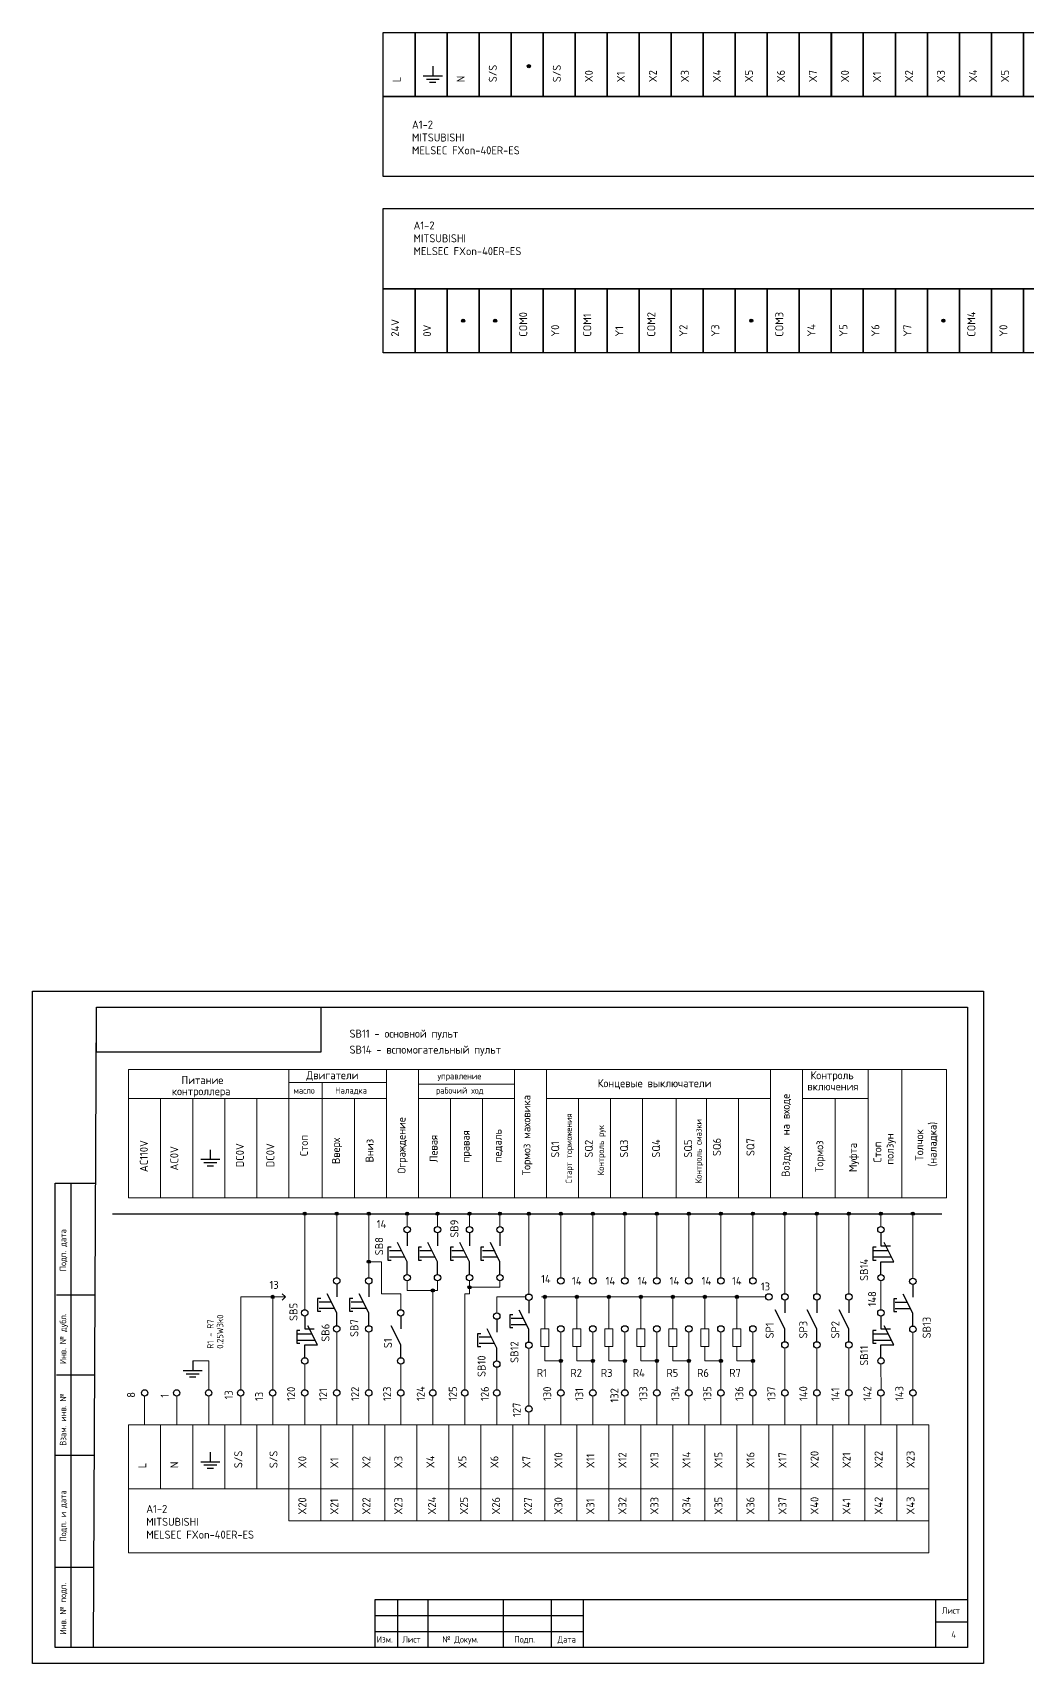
# Model space of a CAD drawing. Extents: x 1674 to 4134, y 3039 to 4124.
# Drawn here: x 2651 to 2962, y 3614 to 4124 of the extents above; entities that cross this region are included whole.
import ezdxf

# ---------------------------------------------------------------- set-up
doc = ezdxf.new("R2010")
doc.units = 0
doc.linetypes.add('DASHED', pattern=[19.05, 12.7, -6.35])
doc.layers.get('0').update_dxf_attribs({"linetype": 'CONTINUOUS'})
for name, color, linetype, lineweight in [('Аппаратура', 7, 'CONTINUOUS', 20), ('Маркировка', 7, 'CONTINUOUS', 25), ('Рамки', 7, 'CONTINUOUS', 25)]:
    doc.layers.add(name, color=color, linetype=linetype, lineweight=lineweight)
doc.styles.get("Standard").update_dxf_attribs({"font": 'Standard'})

msp = doc.modelspace()

# ---------------------------------------------------------------- hatches: boundary and pattern name
h = msp.add_hatch(color=256)
edge = h.paths.add_edge_path(flags=0)
edge.add_arc((2806, 4113.5), 0.5, 0, 180)
edge.add_arc((2806, 4113.5), 0.5, 180, 0)
h = msp.add_hatch(color=256)
edge = h.paths.add_edge_path(flags=0)
edge.add_arc((2785.5, 4034), 0.5, 0, 180)
edge.add_arc((2785.5, 4034), 0.5, 180, 0)
h = msp.add_hatch(color=256)
edge = h.paths.add_edge_path(flags=0)
edge.add_arc((2795.5, 4034), 0.5, 0, 180)
edge.add_arc((2795.5, 4034), 0.5, 180, 0)
h = msp.add_hatch(color=256)
edge = h.paths.add_edge_path(flags=0)
edge.add_arc((2875.5, 4034), 0.5, 0, 180)
edge.add_arc((2875.5, 4034), 0.5, 180, 0)
h = msp.add_hatch(color=256)
edge = h.paths.add_edge_path(flags=0)
edge.add_arc((2935.5, 4034), 0.5, 0, 180)
edge.add_arc((2935.5, 4034), 0.5, 180, 0)
h = msp.add_hatch(color=256)
edge = h.paths.add_edge_path(flags=0)
edge.add_arc((2736, 3755), 0.5, 0, 180)
edge.add_arc((2736, 3755), 0.5, 180, 0)
h = msp.add_hatch(color=256)
edge = h.paths.add_edge_path(flags=0)
edge.add_arc((2746, 3755), 0.5, 0, 180)
edge.add_arc((2746, 3755), 0.5, 180, 0)
h = msp.add_hatch(color=256)
edge = h.paths.add_edge_path(flags=0)
edge.add_arc((2756, 3755), 0.5, 0, 180)
edge.add_arc((2756, 3755), 0.5, 180, 0)
h = msp.add_hatch(color=256)
edge = h.paths.add_edge_path(flags=0)
edge.add_arc((2768, 3755), 0.5, 0, 180)
edge.add_arc((2768, 3755), 0.5, 180, 0)
h = msp.add_hatch(color=256)
edge = h.paths.add_edge_path(flags=0)
edge.add_arc((2777.5, 3755), 0.5, 0, 180)
edge.add_arc((2777.5, 3755), 0.5, 180, 0)
h = msp.add_hatch(color=256)
edge = h.paths.add_edge_path(flags=0)
edge.add_arc((2787.5, 3755), 0.5, 0, 180)
edge.add_arc((2787.5, 3755), 0.5, 180, 0)
h = msp.add_hatch(color=256)
edge = h.paths.add_edge_path(flags=0)
edge.add_arc((2797, 3755), 0.5, 0, 180)
edge.add_arc((2797, 3755), 0.5, 180, 0)
h = msp.add_hatch(color=256)
edge = h.paths.add_edge_path(flags=0)
edge.add_arc((2806, 3755), 0.5, 0, 180)
edge.add_arc((2806, 3755), 0.5, 180, 0)
h = msp.add_hatch(color=256)
edge = h.paths.add_edge_path(flags=0)
edge.add_arc((2816, 3755), 0.5, 0, 180)
edge.add_arc((2816, 3755), 0.5, 180, 0)
h = msp.add_hatch(color=256)
edge = h.paths.add_edge_path(flags=0)
edge.add_arc((2826, 3755), 0.5, 0, 180)
edge.add_arc((2826, 3755), 0.5, 180, 0)
h = msp.add_hatch(color=256)
edge = h.paths.add_edge_path(flags=0)
edge.add_arc((2836, 3755), 0.5, 0, 180)
edge.add_arc((2836, 3755), 0.5, 180, 0)
h = msp.add_hatch(color=256)
edge = h.paths.add_edge_path(flags=0)
edge.add_arc((2846, 3755), 0.5, 0, 180)
edge.add_arc((2846, 3755), 0.5, 180, 0)
h = msp.add_hatch(color=256)
edge = h.paths.add_edge_path(flags=0)
edge.add_arc((2856, 3755), 0.5, 0, 180)
edge.add_arc((2856, 3755), 0.5, 180, 0)
h = msp.add_hatch(color=256)
edge = h.paths.add_edge_path(flags=0)
edge.add_arc((2866, 3755), 0.5, 0, 180)
edge.add_arc((2866, 3755), 0.5, 180, 0)
h = msp.add_hatch(color=256)
edge = h.paths.add_edge_path(flags=0)
edge.add_arc((2876, 3755), 0.5, 0, 180)
edge.add_arc((2876, 3755), 0.5, 180, 0)
h = msp.add_hatch(color=256)
edge = h.paths.add_edge_path(flags=0)
edge.add_arc((2886, 3755), 0.5, 0, 180)
edge.add_arc((2886, 3755), 0.5, 180, 0)
h = msp.add_hatch(color=256)
edge = h.paths.add_edge_path(flags=0)
edge.add_arc((2896, 3755), 0.5, 0, 180)
edge.add_arc((2896, 3755), 0.5, 180, 0)
h = msp.add_hatch(color=256)
edge = h.paths.add_edge_path(flags=0)
edge.add_arc((2906, 3755), 0.5, 0, 180)
edge.add_arc((2906, 3755), 0.5, 180, 0)
h = msp.add_hatch(color=256)
edge = h.paths.add_edge_path(flags=0)
edge.add_arc((2916, 3755), 0.5, 0, 180)
edge.add_arc((2916, 3755), 0.5, 180, 0)
h = msp.add_hatch(color=256)
edge = h.paths.add_edge_path(flags=0)
edge.add_arc((2925.94, 3755), 0.5, 0, 180)
edge.add_arc((2925.94, 3755), 0.5, 180, 0)
h = msp.add_hatch(color=256)
edge = h.paths.add_edge_path(flags=0)
edge.add_arc((2756, 3740), 0.5, 0, 180)
edge.add_arc((2756, 3740), 0.5, 180, 0)
h = msp.add_hatch(color=256)
edge = h.paths.add_edge_path(flags=0)
edge.add_arc((2776, 3731), 0.5, 0, 180)
edge.add_arc((2776, 3731), 0.5, 180, 0)
h = msp.add_hatch(color=256)
edge = h.paths.add_edge_path(flags=0)
edge.add_arc((2787.5, 3732), 0.5, 0, 180)
edge.add_arc((2787.5, 3732), 0.5, 180, 0)
h = msp.add_hatch(color=256)
edge = h.paths.add_edge_path(flags=0)
edge.add_arc((2726, 3729), 0.5, 0, 180)
edge.add_arc((2726, 3729), 0.5, 180, 0)
h = msp.add_hatch(color=256)
edge = h.paths.add_edge_path(flags=0)
edge.add_arc((2811, 3729), 0.5, 0, 180)
edge.add_arc((2811, 3729), 0.5, 180, 0)
h = msp.add_hatch(color=256)
edge = h.paths.add_edge_path(flags=0)
edge.add_arc((2821, 3729), 0.5, 0, 180)
edge.add_arc((2821, 3729), 0.5, 180, 0)
h = msp.add_hatch(color=256)
edge = h.paths.add_edge_path(flags=0)
edge.add_arc((2831, 3729), 0.5, 0, 180)
edge.add_arc((2831, 3729), 0.5, 180, 0)
h = msp.add_hatch(color=256)
edge = h.paths.add_edge_path(flags=0)
edge.add_arc((2841, 3729), 0.5, 0, 180)
edge.add_arc((2841, 3729), 0.5, 180, 0)
h = msp.add_hatch(color=256)
edge = h.paths.add_edge_path(flags=0)
edge.add_arc((2851, 3729), 0.5, 0, 180)
edge.add_arc((2851, 3729), 0.5, 180, 0)
h = msp.add_hatch(color=256)
edge = h.paths.add_edge_path(flags=0)
edge.add_arc((2861, 3729), 0.5, 0, 180)
edge.add_arc((2861, 3729), 0.5, 180, 0)
h = msp.add_hatch(color=256)
edge = h.paths.add_edge_path(flags=0)
edge.add_arc((2871, 3729), 0.5, 0, 180)
edge.add_arc((2871, 3729), 0.5, 180, 0)
h = msp.add_hatch(color=256)
edge = h.paths.add_edge_path(flags=0)
edge.add_arc((2816, 3709), 0.5, 0, 180)
edge.add_arc((2816, 3709), 0.5, 180, 0)
h = msp.add_hatch(color=256)
edge = h.paths.add_edge_path(flags=0)
edge.add_arc((2826, 3709), 0.5, 0, 180)
edge.add_arc((2826, 3709), 0.5, 180, 0)
h = msp.add_hatch(color=256)
edge = h.paths.add_edge_path(flags=0)
edge.add_arc((2836, 3709), 0.5, 0, 180)
edge.add_arc((2836, 3709), 0.5, 180, 0)
h = msp.add_hatch(color=256)
edge = h.paths.add_edge_path(flags=0)
edge.add_arc((2846, 3709), 0.5, 0, 180)
edge.add_arc((2846, 3709), 0.5, 180, 0)
h = msp.add_hatch(color=256)
edge = h.paths.add_edge_path(flags=0)
edge.add_arc((2856, 3709), 0.5, 0, 180)
edge.add_arc((2856, 3709), 0.5, 180, 0)
h = msp.add_hatch(color=256)
edge = h.paths.add_edge_path(flags=0)
edge.add_arc((2866, 3709), 0.5, 0, 180)
edge.add_arc((2866, 3709), 0.5, 180, 0)
h = msp.add_hatch(color=256)
edge = h.paths.add_edge_path(flags=0)
edge.add_arc((2876, 3709), 0.5, 0, 180)
edge.add_arc((2876, 3709), 0.5, 180, 0)

# ---------------------------------------------------------------- linework, layer by layer
at = {"lineweight": 40}
msp.add_line((2900.5, 4124), (2900.5, 4104), dxfattribs=at)
for p, q in [((2776, 4113.5), (2776, 4110.5)), ((2773, 4110.5), (2779, 4110.5)), ((2774, 4109.5), (2778, 4109.5)), ((2775, 4108.5), (2777, 4108.5)), ((2703.5, 3772), (2709.5, 3772)), ((2704.5, 3771), (2708.5, 3771)), ((2706.5, 3775), (2706.5, 3772)), ((2705.5, 3770), (2707.5, 3770)), ((2676, 3755), (2935, 3755)), ((2768, 3740), (2765, 3746)), ((2768, 3749), (2768, 3745)), ((2777.5, 3740), (2774.5, 3746)), ((2777.5, 3749), (2777.5, 3745)), ((2787.5, 3740), (2784.5, 3746)), ((2787.5, 3749), (2787.5, 3745)), ((2797, 3740), (2794, 3746)), ((2797, 3749), (2797, 3745)), ((2916, 3749), (2916, 3745)), ((2916, 3745), (2919, 3745)), ((2920, 3740), (2917, 3746)), ((2763, 3744.5), (2762, 3744.5)), ((2762, 3744.5), (2762, 3740.5)), ((2762, 3740.5), (2763, 3740.5)), ((2768, 3736), (2768, 3740)), ((2772.5, 3744.5), (2771.5, 3744.5)), ((2771.5, 3744.5), (2771.5, 3740.5)), ((2771.5, 3740.5), (2772.5, 3740.5)), ((2777.5, 3736), (2777.5, 3740)), ((2781.5, 3744.5), (2781.5, 3740.5)), ((2782.5, 3744.5), (2781.5, 3744.5)), ((2781.5, 3740.5), (2782.5, 3740.5)), ((2787.5, 3736), (2787.5, 3740)), ((2792, 3744.5), (2791, 3744.5)), ((2791, 3744.5), (2791, 3740.5)), ((2791, 3740.5), (2792, 3740.5)), ((2797, 3736), (2797, 3740)), ((2914.5, 3744.5), (2913.5, 3744.5)), ((2913.5, 3744.5), (2913.5, 3740.5)), ((2913.5, 3740.5), (2914.5, 3740.5)), ((2916, 3736), (2916, 3740)), ((2916, 3740), (2920, 3740)), ((2746, 3724), (2743, 3730)), ((2746, 3733), (2746, 3729)), ((2756, 3724), (2753, 3730)), ((2756, 3733), (2756, 3729)), ((2925.98, 3723.89), (2922.98, 3729.89)), ((2925.98, 3732.89), (2925.98, 3728.89)), ((2741, 3728.5), (2740, 3728.5)), ((2740, 3728.5), (2740, 3724.5)), ((2740, 3724.5), (2741, 3724.5)), ((2750, 3728.5), (2750, 3724.5)), ((2751, 3728.5), (2750, 3728.5)), ((2750, 3724.5), (2751, 3724.5)), ((2806.03, 3718.9), (2803.03, 3724.9)), ((2806.03, 3727.9), (2806.03, 3723.9)), ((2886, 3719), (2883, 3725)), ((2886, 3728), (2886, 3724)), ((2896, 3719), (2893, 3725)), ((2896, 3728), (2896, 3724)), ((2906, 3719), (2903, 3725)), ((2906, 3728), (2906, 3724)), ((2920.98, 3728.39), (2919.98, 3728.39)), ((2919.98, 3728.39), (2919.98, 3724.39)), ((2736, 3723), (2736, 3719)), ((2740, 3714), (2737, 3720)), ((2746, 3720), (2746, 3724)), ((2756, 3720), (2756, 3724)), ((2765.98, 3714), (2762.98, 3720)), ((2765.98, 3723), (2765.98, 3719)), ((2796, 3722), (2796, 3718)), ((2801.03, 3723.4), (2800.03, 3723.4)), ((2800.03, 3723.4), (2800.03, 3719.4)), ((2800.03, 3719.4), (2801.03, 3719.4)), ((2916, 3723), (2916, 3719)), ((2920, 3714), (2917, 3720)), ((2919.98, 3724.39), (2920.98, 3724.39)), ((2925.98, 3719.89), (2925.98, 3723.89)), ((2734.5, 3718.5), (2733.5, 3718.5)), ((2733.5, 3718.5), (2733.5, 3714.5)), ((2733.5, 3714.5), (2734.5, 3714.5)), ((2736, 3719), (2739, 3719)), ((2790, 3717.5), (2790, 3713.5)), ((2791, 3717.5), (2790, 3717.5)), ((2796, 3713), (2793, 3719)), ((2806.03, 3714.9), (2806.03, 3718.9)), ((2886, 3715), (2886, 3719)), ((2896, 3715), (2896, 3719)), ((2906, 3715), (2906, 3719)), ((2914.5, 3718.5), (2913.5, 3718.5)), ((2913.5, 3718.5), (2913.5, 3714.5)), ((2913.5, 3714.5), (2914.5, 3714.5)), ((2916, 3719), (2919, 3719)), ((2736, 3710), (2736, 3714)), ((2736, 3714), (2740, 3714)), ((2765.98, 3710), (2765.98, 3714)), ((2790, 3713.5), (2791, 3713.5)), ((2796, 3709), (2796, 3713)), ((2916, 3710), (2916, 3714)), ((2916, 3714), (2920, 3714)), ((2698, 3706), (2704, 3706)), ((2699, 3705), (2703, 3705)), ((2701, 3709), (2701, 3706)), ((2700, 3704), (2702, 3704)), ((2706.5, 3680.5), (2706.5, 3677.5)), ((2703.5, 3677.5), (2709.5, 3677.5)), ((2704.5, 3676.5), (2708.5, 3676.5)), ((2705.5, 3675.5), (2707.5, 3675.5))]:
    msp.add_line(p, q)
at = {"linetype": 'DASHED'}
for p, q in [((2762.5, 3743.5), (2766.25, 3743.5)), ((2762.5, 3741.5), (2767.25, 3741.5)), ((2772, 3743.5), (2775.75, 3743.5)), ((2772, 3741.5), (2776.75, 3741.5)), ((2782, 3743.5), (2785.75, 3743.5)), ((2782, 3741.5), (2786.75, 3741.5)), ((2791.5, 3743.5), (2795.25, 3743.5)), ((2791.5, 3741.5), (2796.25, 3741.5)), ((2913.5, 3743.5), (2918.25, 3743.5)), ((2913.5, 3741.5), (2919.25, 3741.5)), ((2740.5, 3727.5), (2744.25, 3727.5)), ((2740.5, 3725.5), (2745.25, 3725.5)), ((2750.5, 3727.5), (2754.25, 3727.5)), ((2750.5, 3725.5), (2755.25, 3725.5)), ((2920.48, 3727.39), (2924.23, 3727.39)), ((2920.48, 3725.39), (2925.23, 3725.39)), ((2800.53, 3722.4), (2804.28, 3722.4)), ((2800.53, 3720.4), (2805.28, 3720.4)), ((2733.5, 3717.5), (2738.25, 3717.5)), ((2733.5, 3715.5), (2739.25, 3715.5)), ((2790.5, 3716.5), (2794.25, 3716.5)), ((2790.5, 3714.5), (2795.25, 3714.5)), ((2913.5, 3717.5), (2918.25, 3717.5)), ((2913.5, 3715.5), (2919.25, 3715.5))]:
    msp.add_line(p, q, dxfattribs=at)
for points in [[(2760.5, 4124), (2770.5, 4124), (2770.5, 4104), (2760.5, 4104)], [(2770.5, 4124), (2780.5, 4124), (2780.5, 4104), (2770.5, 4104)], [(2780.5, 4124), (2790.5, 4124), (2790.5, 4104), (2780.5, 4104)], [(2790.5, 4124), (2800.5, 4124), (2800.5, 4104), (2790.5, 4104)], [(2800.5, 4124), (2810.5, 4124), (2810.5, 4104), (2800.5, 4104)], [(2810.5, 4124), (2820.5, 4124), (2820.5, 4104), (2810.5, 4104)], [(2820.5, 4124), (2830.5, 4124), (2830.5, 4104), (2820.5, 4104)], [(2830.5, 4124), (2840.5, 4124), (2840.5, 4104), (2830.5, 4104)], [(2840.5, 4124), (2850.5, 4124), (2850.5, 4104), (2840.5, 4104)], [(2850.5, 4124), (2860.5, 4124), (2860.5, 4104), (2850.5, 4104)], [(2860.5, 4124), (2870.5, 4124), (2870.5, 4104), (2860.5, 4104)], [(2870.5, 4124), (2880.5, 4124), (2880.5, 4104), (2870.5, 4104)], [(2880.5, 4124), (2890.5, 4124), (2890.5, 4104), (2880.5, 4104)], [(2890.5, 4124), (2900.5, 4124), (2900.5, 4104), (2890.5, 4104)], [(2900.5, 4124), (2910.5, 4124), (2910.5, 4104), (2900.5, 4104)], [(2910.5, 4124), (2920.5, 4124), (2920.5, 4104), (2910.5, 4104)], [(2920.5, 4124), (2930.5, 4124), (2930.5, 4104), (2920.5, 4104)], [(2930.5, 4124), (2940.5, 4124), (2940.5, 4104), (2930.5, 4104)], [(2940.5, 4124), (2950.5, 4124), (2950.5, 4104), (2940.5, 4104)], [(2950.5, 4124), (2960.5, 4124), (2960.5, 4104), (2950.5, 4104)], [(2960.5, 4124), (2970.5, 4124), (2970.5, 4104), (2960.5, 4104)], [(2760.5, 4104), (3060.5, 4104), (3060.5, 4079), (2760.5, 4079)], [(3060.5, 4044), (2760.5, 4044), (2760.5, 4069), (3060.5, 4069)], [(2770.5, 4024), (2760.5, 4024), (2760.5, 4044), (2770.5, 4044)], [(2780.5, 4024), (2770.5, 4024), (2770.5, 4044), (2780.5, 4044)], [(2790.5, 4024), (2780.5, 4024), (2780.5, 4044), (2790.5, 4044)], [(2800.5, 4024), (2790.5, 4024), (2790.5, 4044), (2800.5, 4044)], [(2810.5, 4024), (2800.5, 4024), (2800.5, 4044), (2810.5, 4044)], [(2820.5, 4024), (2810.5, 4024), (2810.5, 4044), (2820.5, 4044)], [(2830.5, 4024), (2820.5, 4024), (2820.5, 4044), (2830.5, 4044)], [(2840.5, 4024), (2830.5, 4024), (2830.5, 4044), (2840.5, 4044)], [(2850.5, 4024), (2840.5, 4024), (2840.5, 4044), (2850.5, 4044)], [(2860.5, 4024), (2850.5, 4024), (2850.5, 4044), (2860.5, 4044)], [(2870.5, 4024), (2860.5, 4024), (2860.5, 4044), (2870.5, 4044)], [(2880.5, 4024), (2870.5, 4024), (2870.5, 4044), (2880.5, 4044)], [(2890.5, 4024), (2880.5, 4024), (2880.5, 4044), (2890.5, 4044)], [(2900.5, 4024), (2890.5, 4024), (2890.5, 4044), (2900.5, 4044)], [(2910.5, 4024), (2900.5, 4024), (2900.5, 4044), (2910.5, 4044)], [(2920.5, 4024), (2910.5, 4024), (2910.5, 4044), (2920.5, 4044)], [(2930.5, 4024), (2920.5, 4024), (2920.5, 4044), (2930.5, 4044)], [(2940.5, 4024), (2930.5, 4024), (2930.5, 4044), (2940.5, 4044)], [(2950.5, 4024), (2940.5, 4024), (2940.5, 4044), (2950.5, 4044)], [(2960.5, 4024), (2950.5, 4024), (2950.5, 4044), (2960.5, 4044)], [(2970.5, 4024), (2960.5, 4024), (2960.5, 4044), (2970.5, 4044)]]:
    msp.add_lwpolyline(points, close=True)
for centre, radius in [((2806, 4113.5), 0.5), ((2785.5, 4034), 0.5), ((2795.5, 4034), 0.5), ((2875.5, 4034), 0.5), ((2935.5, 4034), 0.5), ((2736, 3755), 0.5), ((2746, 3755), 0.5), ((2756, 3755), 0.5), ((2768, 3755), 0.5), ((2777.5, 3755), 0.5), ((2787.5, 3755), 0.5), ((2797, 3755), 0.5), ((2806, 3755), 0.5), ((2816, 3755), 0.5), ((2826, 3755), 0.5), ((2836, 3755), 0.5), ((2846, 3755), 0.5), ((2856, 3755), 0.5), ((2866, 3755), 0.5), ((2876, 3755), 0.5), ((2886, 3755), 0.5), ((2896, 3755), 0.5), ((2906, 3755), 0.5), ((2916, 3755), 0.5), ((2925.94, 3755), 0.5), ((2768, 3750), 1), ((2777.5, 3750), 1), ((2787.5, 3750), 1), ((2797, 3750), 1), ((2916, 3750), 1), ((2756, 3740), 0.5), ((2746, 3734), 1), ((2756, 3734), 1), ((2768, 3735), 1), ((2777.5, 3735), 1), ((2787.5, 3735), 1), ((2797, 3735), 1), ((2816, 3734), 1), ((2826, 3734), 1), ((2836, 3734), 1), ((2846, 3734), 1), ((2856, 3734), 1), ((2866, 3734), 1), ((2876, 3734), 1), ((2916.02, 3735), 1), ((2925.97, 3733.86), 1), ((2776, 3731), 0.5), ((2787.5, 3732), 0.5), ((2806.03, 3728.9), 1), ((2881, 3729), 1), ((2886, 3729), 1), ((2896, 3729), 1), ((2906, 3729), 1), ((2726, 3729), 0.5), ((2736, 3724), 1), ((2765.98, 3724), 1), ((2811, 3729), 0.5), ((2821, 3729), 0.5), ((2831, 3729), 0.5), ((2841, 3729), 0.5), ((2851, 3729), 0.5), ((2861, 3729), 0.5), ((2871, 3729), 0.5), ((2916, 3724), 1), ((2746, 3719), 1), ((2756, 3719), 1), ((2796, 3723), 1), ((2816, 3719), 1), ((2826, 3719), 1), ((2836, 3719), 1), ((2846, 3719), 1), ((2856, 3719), 1), ((2866, 3719), 1), ((2876, 3719), 1), ((2925.98, 3718.89), 1), ((2806.03, 3713.9), 1), ((2886, 3714), 1), ((2896, 3714), 1), ((2906, 3714), 1), ((2736.02, 3709), 1), ((2766, 3709), 1), ((2816, 3709), 0.5), ((2826, 3709), 0.5), ((2836, 3709), 0.5), ((2846, 3709), 0.5), ((2856, 3709), 0.5), ((2866, 3709), 0.5), ((2876, 3709), 0.5), ((2916.02, 3709), 1), ((2796, 3708), 1), ((2686, 3699), 1), ((2696, 3699), 1), ((2706, 3699), 1), ((2716, 3699), 1), ((2726, 3699), 1), ((2736, 3699), 1), ((2746, 3699), 1), ((2756, 3699), 1), ((2766, 3699), 1), ((2776, 3699), 1), ((2786, 3699), 1), ((2796, 3699), 1), ((2816, 3699), 1), ((2826, 3699), 1), ((2836, 3699), 1), ((2846, 3699), 1), ((2856, 3699), 1), ((2866, 3699), 1), ((2876, 3699), 1), ((2886, 3699), 1), ((2896, 3699), 1), ((2906, 3699), 1), ((2916, 3699), 1), ((2926, 3699), 1), ((2806, 3694), 1)]:
    msp.add_circle(centre, radius)
at = {"layer": 'Аппаратура'}
for p, q in [((2681, 3760), (2681, 3800)), ((2681, 3800), (2936.5, 3800)), ((2681, 3760), (2681, 3800)), ((2731, 3760), (2731, 3800)), ((2731, 3796), (2761.5, 3796)), ((2741.5, 3760), (2741.5, 3796)), ((2761.5, 3760), (2761.5, 3800)), ((2771.5, 3760), (2771.5, 3800)), ((2801.5, 3760), (2801.5, 3800)), ((2811.5, 3760), (2811.5, 3800)), ((2881.5, 3760), (2881.5, 3800)), ((2891.5, 3760), (2891.5, 3800)), ((2912, 3760), (2912, 3800)), ((2922.5, 3760), (2922.5, 3800)), ((2936.5, 3760), (2936.5, 3800)), ((2681, 3791), (2761.5, 3791)), ((2691, 3760), (2691, 3791)), ((2701, 3760), (2701, 3791)), ((2711, 3760), (2711, 3791)), ((2721, 3760), (2721, 3791)), ((2751.5, 3760), (2751.5, 3791)), ((2771.5, 3795.5), (2801.5, 3795.5)), ((2771.5, 3791), (2801.5, 3791)), ((2781.5, 3760), (2781.5, 3791)), ((2791.5, 3760), (2791.5, 3791)), ((2811.5, 3791), (2881.5, 3791)), ((2821.5, 3760), (2821.5, 3791)), ((2831.5, 3760), (2831.5, 3791)), ((2841.5, 3760), (2841.5, 3791)), ((2852, 3760), (2852, 3791)), ((2861.5, 3760), (2861.5, 3791)), ((2871.5, 3760), (2871.5, 3791)), ((2891.5, 3791), (2912, 3791)), ((2901.75, 3760), (2901.75, 3791)), ((2681, 3760), (2936.5, 3760)), ((2736, 3725), (2736, 3754.5)), ((2746, 3735), (2746, 3754.5)), ((2756, 3735), (2756, 3755)), ((2768, 3751), (2768, 3755)), ((2777.5, 3751), (2777.5, 3755)), ((2787.5, 3751), (2787.5, 3755)), ((2797, 3751), (2797, 3755)), ((2806, 3729.89), (2806, 3754.5)), ((2816, 3735), (2816, 3754.5)), ((2826, 3735), (2826, 3754.5)), ((2836, 3735), (2836, 3754.5)), ((2846, 3735), (2846, 3754.5)), ((2856, 3735), (2856, 3754.5)), ((2866, 3735), (2866, 3754.5)), ((2876, 3735), (2876, 3754.5)), ((2886, 3730), (2886, 3754.5)), ((2896, 3730), (2896, 3754.5)), ((2906, 3730), (2906, 3754.5)), ((2916, 3751), (2916, 3755)), ((2925.94, 3734.89), (2925.94, 3755)), ((2760, 3740), (2756, 3740)), ((2760, 3730), (2760, 3740)), ((2730, 3729), (2729, 3730)), ((2766, 3730), (2760, 3730)), ((2766, 3725), (2766, 3730)), ((2768, 3734), (2768, 3731)), ((2768, 3731), (2777.5, 3731)), ((2776, 3731), (2776, 3700)), ((2777.5, 3731), (2777.5, 3734)), ((2786, 3700), (2786, 3730)), ((2786, 3730), (2787.5, 3730)), ((2787.5, 3730), (2787.5, 3734)), ((2787.5, 3732), (2797, 3732)), ((2797, 3732), (2797, 3734)), ((2916, 3725), (2916.01, 3734)), ((2716, 3729), (2730, 3729)), ((2716, 3700), (2716, 3729)), ((2726, 3700), (2726, 3729)), ((2730, 3729), (2729, 3728)), ((2729, 3728), (2729, 3728)), ((2796, 3724), (2796, 3729)), ((2796, 3729), (2796, 3729)), ((2796, 3729), (2805.04, 3729)), ((2810, 3729), (2880, 3729)), ((2810.97, 3719), (2811, 3729)), ((2820.97, 3719), (2821, 3729)), ((2830.97, 3719), (2831, 3729)), ((2840.97, 3719), (2841, 3729)), ((2850.97, 3719), (2851, 3729)), ((2860.97, 3719), (2861, 3729)), ((2870.97, 3719), (2871, 3729)), ((2746, 3718), (2746, 3700)), ((2756, 3718), (2756, 3700)), ((2816, 3718), (2816, 3700)), ((2826, 3718), (2826, 3700)), ((2836, 3718), (2836, 3700)), ((2846, 3718), (2846, 3700)), ((2856, 3718), (2856, 3700)), ((2866, 3718), (2866, 3700)), ((2876, 3718), (2876, 3700)), ((2925.94, 3700), (2925.97, 3717.89)), ((2806, 3695), (2806.03, 3712.9)), ((2810.97, 3713.5), (2810.97, 3709)), ((2820.97, 3713.5), (2820.97, 3709)), ((2830.97, 3713.5), (2830.97, 3709)), ((2840.97, 3713.5), (2840.97, 3709)), ((2850.97, 3713.5), (2850.97, 3709)), ((2860.97, 3713.5), (2860.97, 3709)), ((2870.97, 3713.5), (2870.97, 3709)), ((2886, 3713), (2886, 3700)), ((2896, 3713), (2896, 3700)), ((2906, 3713), (2906, 3700)), ((2706, 3709), (2701, 3709)), ((2706, 3700), (2706, 3709)), ((2736.02, 3708), (2736.05, 3699.89)), ((2766, 3700), (2766, 3708)), ((2796, 3707), (2796, 3700)), ((2810.97, 3709), (2816, 3709)), ((2820.97, 3709), (2826, 3709)), ((2830.97, 3709), (2836, 3709)), ((2840.97, 3709), (2846, 3709)), ((2850.97, 3709), (2856, 3709)), ((2860.97, 3709), (2866, 3709)), ((2870.97, 3709), (2876, 3709)), ((2916, 3708), (2916.05, 3699.89)), ((2686, 3689), (2686, 3698)), ((2696, 3689), (2696, 3698)), ((2706, 3689), (2706, 3698)), ((2716, 3689), (2716, 3698)), ((2726, 3689), (2726, 3698)), ((2736, 3689), (2736, 3698)), ((2746, 3689), (2746, 3698)), ((2756, 3689), (2756, 3698)), ((2766, 3689), (2766, 3698)), ((2776, 3689), (2776, 3698)), ((2786, 3689), (2786, 3698)), ((2796, 3689), (2796, 3698)), ((2806, 3695), (2806, 3698)), ((2806, 3695), (2806, 3698)), ((2816, 3689), (2816, 3698)), ((2826, 3689), (2826, 3698)), ((2836, 3689), (2836, 3698)), ((2846, 3689), (2846, 3698)), ((2856, 3689), (2856, 3698)), ((2866, 3689), (2866, 3698)), ((2876, 3689), (2876, 3698)), ((2886, 3689), (2886, 3698)), ((2896, 3689), (2896, 3698)), ((2906, 3689), (2906, 3698)), ((2916, 3689), (2916, 3698)), ((2926, 3689), (2926, 3698)), ((2806, 3689), (2806, 3693))]:
    msp.add_line(p, q, dxfattribs=at)
for points in [[(2809.72, 3719), (2812.22, 3719), (2812.22, 3713.5), (2809.72, 3713.5)], [(2819.72, 3719), (2822.22, 3719), (2822.22, 3713.5), (2819.72, 3713.5)], [(2829.72, 3719), (2832.22, 3719), (2832.22, 3713.5), (2829.72, 3713.5)], [(2839.72, 3719), (2842.22, 3719), (2842.22, 3713.5), (2839.72, 3713.5)], [(2849.72, 3719), (2852.22, 3719), (2852.22, 3713.5), (2849.72, 3713.5)], [(2859.72, 3719), (2862.22, 3719), (2862.22, 3713.5), (2859.72, 3713.5)], [(2869.72, 3719), (2872.22, 3719), (2872.22, 3713.5), (2869.72, 3713.5)], [(2681, 3669), (2691, 3669), (2691, 3689), (2681, 3689)], [(2691, 3669), (2701, 3669), (2701, 3689), (2691, 3689)], [(2701, 3669), (2711, 3669), (2711, 3689), (2701, 3689)], [(2711, 3669), (2721, 3669), (2721, 3689), (2711, 3689)], [(2721, 3669), (2731, 3669), (2731, 3689), (2721, 3689)], [(2731, 3669), (2741, 3669), (2741, 3689), (2731, 3689)], [(2741, 3669), (2751, 3669), (2751, 3689), (2741, 3689)], [(2751, 3669), (2761, 3669), (2761, 3689), (2751, 3689)], [(2761, 3669), (2771, 3669), (2771, 3689), (2761, 3689)], [(2771, 3669), (2781, 3669), (2781, 3689), (2771, 3689)], [(2781, 3669), (2791, 3669), (2791, 3689), (2781, 3689)], [(2791, 3669), (2801, 3669), (2801, 3689), (2791, 3689)], [(2801, 3669), (2811, 3669), (2811, 3689), (2801, 3689)], [(2811, 3669), (2821, 3669), (2821, 3689), (2811, 3689)], [(2821, 3669), (2831, 3669), (2831, 3689), (2821, 3689)], [(2831, 3669), (2841, 3669), (2841, 3689), (2831, 3689)], [(2841, 3669), (2851, 3669), (2851, 3689), (2841, 3689)], [(2851, 3669), (2861, 3669), (2861, 3689), (2851, 3689)], [(2861, 3669), (2871, 3669), (2871, 3689), (2861, 3689)], [(2871, 3669), (2881, 3669), (2881, 3689), (2871, 3689)], [(2881, 3669), (2891, 3669), (2891, 3689), (2881, 3689)], [(2891, 3669), (2901, 3669), (2901, 3689), (2891, 3689)], [(2901, 3669), (2911, 3669), (2911, 3689), (2901, 3689)], [(2911, 3669), (2921, 3669), (2921, 3689), (2911, 3689)], [(2921, 3669), (2931, 3669), (2931, 3689), (2921, 3689)], [(2681, 3669), (2931, 3669), (2931, 3649), (2681, 3649)], [(2731, 3659), (2741, 3659), (2741, 3669), (2731, 3669)], [(2741, 3659), (2751, 3659), (2751, 3669), (2741, 3669)], [(2751, 3659), (2761, 3659), (2761, 3669), (2751, 3669)], [(2761, 3659), (2771, 3659), (2771, 3669), (2761, 3669)], [(2771, 3659), (2781, 3659), (2781, 3669), (2771, 3669)], [(2781, 3659), (2791, 3659), (2791, 3669), (2781, 3669)], [(2791, 3659), (2801, 3659), (2801, 3669), (2791, 3669)], [(2801, 3659), (2811, 3659), (2811, 3669), (2801, 3669)], [(2811, 3659), (2821, 3659), (2821, 3669), (2811, 3669)], [(2821, 3659), (2831, 3659), (2831, 3669), (2821, 3669)], [(2831, 3659), (2841, 3659), (2841, 3669), (2831, 3669)], [(2841, 3659), (2851, 3659), (2851, 3669), (2841, 3669)], [(2851, 3659), (2861, 3659), (2861, 3669), (2851, 3669)], [(2861, 3659), (2871, 3659), (2871, 3669), (2861, 3669)], [(2871, 3659), (2881, 3659), (2881, 3669), (2871, 3669)], [(2881, 3659), (2891, 3659), (2891, 3669), (2881, 3669)], [(2891, 3659), (2901, 3659), (2901, 3669), (2891, 3669)], [(2901, 3659), (2911, 3659), (2911, 3669), (2901, 3669)], [(2911, 3659), (2921, 3659), (2921, 3669), (2911, 3669)], [(2921, 3659), (2931, 3659), (2931, 3669), (2921, 3669)]]:
    msp.add_lwpolyline(points, close=True, dxfattribs=at)
at = {"layer": 'Рамки'}
for p, q in [((2670, 3619.5), (2671, 3819.5)), ((2671, 3819.5), (2943, 3819.5)), ((2943, 3819.5), (2943, 3619.5)), ((2658, 3619.5), (2658, 3764.5)), ((2658, 3764.5), (2670.72, 3764.5)), ((2663, 3619.5), (2663, 3764.5)), ((2670.42, 3729.5), (2658.42, 3729.5)), ((2670.42, 3704.5), (2658.42, 3704.5)), ((2670.3, 3679.5), (2658.3, 3679.5)), ((2670.12, 3644.5), (2658.12, 3644.5)), ((2670.12, 3644.5), (2658.12, 3644.5)), ((2670.12, 3644.5), (2658.12, 3644.5)), ((2765, 3634.5), (2765, 3619.5)), ((2774.5, 3634.5), (2774.5, 3619.5)), ((2798, 3634.5), (2798, 3619.5)), ((2813, 3634.5), (2813, 3619.5)), ((2933, 3634.5), (2933, 3619.5)), ((2758, 3629.5), (2823, 3629.5)), ((2758, 3624.5), (2823, 3624.5)), ((2933, 3627.5), (2943, 3627.5)), ((2670, 3619.5), (2658, 3619.5)), ((2943, 3619.5), (2670, 3619.5))]:
    msp.add_line(p, q, dxfattribs=at)
for points in [[(2651, 3824.5), (2948, 3824.5), (2948, 3614.5), (2651, 3614.5)], [(2671, 3819.5), (2741, 3819.5), (2741, 3805.5), (2671, 3805.5)], [(2758, 3634.5), (2823, 3634.5), (2823, 3619.5), (2758, 3619.5)], [(2758, 3619.5), (2758, 3634.5), (2943, 3634.5), (2943, 3619.5)]]:
    msp.add_lwpolyline(points, close=True, dxfattribs=at)

# ---------------------------------------------------------------- texts
for s, height, p in [('S/S', 2.5, (2796, 4108.5)), ('S/S', 2.5, (2816, 4108.5)), ('X0', 2.5, (2826, 4108.5)), ('X2', 2.5, (2846, 4108.5)), ('X3', 2.5, (2856, 4108.5)), ('X4', 2.5, (2866, 4108.5)), ('X5', 2.5, (2876, 4108.5)), ('X6', 2.5, (2886, 4108.5)), ('X7', 2.5, (2896, 4108.5)), ('X0', 2.5, (2906, 4108.5)), ('X2', 2.5, (2926, 4108.5)), ('X3', 2.5, (2936, 4108.5)), ('X4', 2.5, (2946, 4108.5)), ('X5', 2.5, (2956, 4108.5)), ('L', 2.5, (2766, 4108.5)), ('N', 2.5, (2786, 4108.5)), ('X1', 2.5, (2836, 4108.5)), ('X1', 2.5, (2916, 4108.5)), ('COM0', 2.5, (2805.5, 4029)), ('COM1', 2.5, (2825.5, 4029)), ('COM2', 2.5, (2845.5, 4029)), ('COM3', 2.5, (2885.5, 4029)), ('COM4', 2.5, (2945.5, 4029)), ('24V', 2.5, (2765.5, 4029)), ('0V', 2.5, (2775.5, 4029)), ('Y0', 2.5, (2815.5, 4029)), ('Y1', 2.5, (2835.5, 4029)), ('Y2', 2.5, (2855.5, 4029)), ('Y3', 2.5, (2865.5, 4029)), ('Y4', 2.5, (2895.5, 4029)), ('Y5', 2.5, (2905.5, 4029)), ('Y6', 2.5, (2915.5, 4029)), ('Y7', 2.5, (2925.5, 4029)), ('Y0', 2.5, (2955.5, 4029)), ('Тормоз маховика', 2.5, (2806.5, 3767)), ('на входе', 2.5, (2887.5, 3779.5)), ('Старт торможения', 2, (2819.5, 3764.5)), ('Ограждение', 2.5, (2767.5, 3767.5)), ('правая', 2.5, (2787.5, 3771)), ('педаль', 2.5, (2797.5, 3771)), ('Контроль рук', 2, (2829.5, 3767)), ('Контроль смазки', 2, (2860, 3764.5)), ('Толчок', 2.5, (2929.23, 3771.57)), ('(наладка)', 2.5, (2933.39, 3769.73)), ('AC110V', 2.5, (2687, 3768)), ('AC0V', 2.5, (2696.5, 3768.5)), ('DC0V', 2.5, (2717, 3769.5)), ('DC0V', 2.5, (2726.5, 3769.5)), ('Стоп', 2.5, (2737, 3773)), ('Вверх', 2.5, (2747, 3770.5)), ('Вниз', 2.5, (2757.5, 3771)), ('Левая', 2.5, (2777.5, 3771)), ('SQ1', 2.5, (2815.5, 3772.5)), ('SQ2', 2.5, (2826, 3772.5)), ('SQ3', 2.5, (2837, 3772.5)), ('SQ4', 2.5, (2847, 3772.5)), ('SQ5', 2.5, (2857, 3772.5)), ('SQ6', 2.5, (2866, 3773)), ('SQ7', 2.5, (2876.5, 3773)), ('Воздух', 2.5, (2887.5, 3766.5)), ('Тормоз', 2.5, (2898, 3768)), ('Муфта', 2.5, (2908.5, 3768)), ('Стоп', 2.5, (2916.16, 3770.96)), ('ползун', 2.5, (2919.96, 3770.32)), ('SB9', 2.5, (2784, 3747.5)), ('SB8', 2.5, (2760.5, 3742)), ('SB14', 2.5, (2912, 3734)), ('148', 2.5, (2914.5, 3726)), ('SB5', 2.5, (2733.74, 3721.5)), ('SB6', 2.5, (2743.74, 3715)), ('SB7', 2.5, (2752.74, 3716.5)), ('SP1', 2.5, (2882.5, 3716)), ('SP3', 2.5, (2893, 3716)), ('SP2', 2.5, (2903, 3716)), ('SB13', 2.5, (2931.55, 3716.03)), ('S1', 2.5, (2763.24, 3713)), ('SB12', 2.5, (2802.77, 3708.4)), ('SB10', 2.5, (2792.5, 3704)), ('SB11', 2.5, (2912, 3707.5)), ('8', 2.5, (2683, 3697.5)), ('13', 2.5, (2713.5, 3697)), ('13', 2.5, (2723, 3696.5)), ('120', 2.5, (2733, 3696.5)), ('121', 2.5, (2743, 3696.5)), ('122', 2.5, (2753, 3696.5)), ('123', 2.5, (2763, 3696.5)), ('124', 2.5, (2773.5, 3696.5)), ('125', 2.5, (2783.5, 3696.5)), ('126', 2.5, (2793.5, 3696.5)), ('130', 2.5, (2813, 3696.5)), ('131', 2.5, (2823, 3696.5)), ('132', 2.5, (2834, 3696)), ('133', 2.5, (2843, 3696.5)), ('134', 2.5, (2853, 3696.5)), ('135', 2.5, (2863, 3696.5)), ('136', 2.5, (2873, 3696.5)), ('137', 2.5, (2883, 3696.5)), ('140', 2.5, (2893, 3696.5)), ('141', 2.5, (2903, 3696.5)), ('142', 2.5, (2913, 3696.5)), ('143', 2.5, (2923, 3696.5)), ('1', 2.5, (2693.5, 3697.5)), ('127', 2.5, (2803.5, 3691.5)), ('S/S', 2.5, (2716.5, 3675.5)), ('S/S', 2.5, (2727.5, 3675.5)), ('X0', 2.5, (2736.5, 3675.5)), ('X2', 2.5, (2756.5, 3675.5)), ('X3', 2.5, (2766.5, 3675.5)), ('X4', 2.5, (2776.5, 3675.5)), ('X5', 2.5, (2786.5, 3675.5)), ('X6', 2.5, (2796.5, 3675.5)), ('X7', 2.5, (2806.5, 3675.5)), ('X10', 2.5, (2816.5, 3675.5)), ('X11', 2.5, (2826.5, 3675.5)), ('X12', 2.5, (2836.5, 3675.5)), ('X13', 2.5, (2846.5, 3675.5)), ('X14', 2.5, (2856.5, 3675.5)), ('X15', 2.5, (2866.5, 3675.5)), ('X16', 2.5, (2876.5, 3675.5)), ('X17', 2.5, (2886.5, 3675.5)), ('X20', 2.5, (2896.5, 3675.5)), ('X21', 2.5, (2906.5, 3675.5)), ('X22', 2.5, (2916.5, 3675.5)), ('X23', 2.5, (2926.5, 3675.5)), ('L', 2.5, (2686.5, 3675.5)), ('N', 2.5, (2696.5, 3675.5)), ('X1', 2.5, (2746.5, 3675.5)), ('X20', 2.5, (2736.5, 3661)), ('X21', 2.5, (2746.5, 3661)), ('X22', 2.5, (2756.5, 3661)), ('X23', 2.5, (2766.5, 3661)), ('X24', 2.5, (2777, 3661)), ('X25', 2.5, (2787, 3661)), ('X26', 2.5, (2797, 3661)), ('X27', 2.5, (2807, 3661)), ('X30', 2.5, (2816.5, 3661)), ('X31', 2.5, (2826.5, 3661)), ('X32', 2.5, (2836.5, 3661)), ('X33', 2.5, (2846.5, 3661)), ('X34', 2.5, (2856.5, 3661)), ('X35', 2.5, (2866.5, 3661)), ('X36', 2.5, (2876.5, 3661)), ('X37', 2.5, (2886.5, 3661)), ('X40', 2.5, (2896.5, 3661)), ('X41', 2.5, (2906.5, 3661)), ('X42', 2.5, (2916.5, 3661)), ('X43', 2.5, (2926.5, 3661))]:
    msp.add_text(s, height=height, rotation=90).set_placement(p)
for s, height, p in [('A1-2', 2.5, (2769.5, 4094)), ('MITSUBISHI', 2.5, (2769.5, 4089.98)), ('MELSEC FXon-40ER-ES', 2.5, (2769.5, 4085.97)), ('A1-2', 2.5, (2770, 4062.5)), ('MITSUBISHI', 2.5, (2770, 4058.48)), ('MELSEC FXon-40ER-ES', 2.5, (2770, 4054.47)), ('SB11 - основной пульт', 2.5, (2750, 3810)), ('SB14 - вспомогательный пульт', 2.5, (2750, 3805)), ('Питание', 2.5, (2697.5, 3795.5)), ('Двигатели', 2.5, (2736.5, 3797)), ('управление', 2, (2777.5, 3797)), ('Концевые выключатели', 2.5, (2827.5, 3794.5)), ('Контроль', 2.5, (2894, 3797)), ('контроллера', 2.5, (2694.5, 3792)), ('масло', 2, (2732.5, 3792.5)), ('Наладка', 2, (2745.5, 3792.5)), ('рабочий ход', 2, (2777, 3792.5)), ('включения', 2.5, (2893, 3793.5)), ('14', 2.5, (2758.5, 3750.5)), ('14', 2.5, (2809.86, 3733.37)), ('14', 2.5, (2819.5, 3732.75)), ('14', 2.5, (2830, 3732.75)), ('14', 2.5, (2840, 3732.75)), ('14', 2.5, (2850, 3732.75)), ('14', 2.5, (2860, 3732.75)), ('14', 2.5, (2869.5, 3732.75)), ('13', 2.5, (2725, 3731.5)), ('13', 2.5, (2878.5, 3731)), ('R1', 2.5, (2808.5, 3704)), ('R2', 2.5, (2819, 3704)), ('R3', 2.5, (2828.5, 3704)), ('R4', 2.5, (2838.5, 3704)), ('R5', 2.5, (2849, 3704)), ('R6', 2.5, (2858.59, 3703.98)), ('R7', 2.5, (2868.61, 3704)), ('A1-2', 2.5, (2686.5, 3661.5)), ('MITSUBISHI', 2.5, (2686.5, 3657.48)), ('MELSEC FXon-40ER-ES', 2.5, (2686.5, 3653.47))]:
    msp.add_text(s, height=height).set_placement(p)
at = {"layer": 'Маркировка'}
for s, p in [('R1 - R7', (2707.55, 3712.81)), ('0.25W3k0', (2710.55, 3712.81))]:
    msp.add_text(s, height=2, rotation=90, dxfattribs=at).set_placement(p)
at = {"layer": 'Рамки'}
for s, p in [('Подп. дата', (2661.5, 3737)), ('Инв. № дубл.', (2661.5, 3708)), ('Взам. инв. №', (2661.5, 3682.5)), ('Подп. и дата', (2661.5, 3652.5)), ('Инв. № подп.', (2661.5, 3623.5))]:
    msp.add_text(s, height=2, rotation=90, dxfattribs=at).set_placement(p)
for s, p in [('Лист', (2935, 3630)), ('Изм.', (2758.5, 3621)), ('Лист', (2766.5, 3621)), ('№ Докум.', (2779, 3621)), ('Подп.', (2801.5, 3621)), ('Дата', (2815, 3621)), ('4', (2938, 3622.5))]:
    msp.add_text(s, height=2, dxfattribs=at).set_placement(p)

doc.saveas('drawing.dxf')
